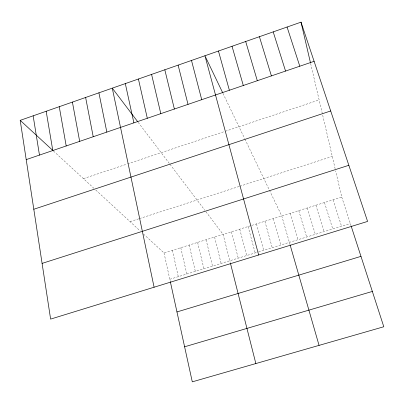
<?xml version="1.0" encoding="UTF-8"?>
<svg xmlns="http://www.w3.org/2000/svg" width="404" height="404" viewBox="0 0 404 404"><rect width="100%" height="100%" fill="white"/><g stroke="black" fill="none" stroke-linecap="round" stroke-linejoin="round"><path stroke-width="0.3" stroke-dasharray="2.02 1.52" d="M83.416 178.634L126.977 164.09M127.558 163.898L224.755 131.446M225.346 131.249L319.13 99.945M130.048 221.624L138.92 218.761M139.511 218.574L239.173 186.441M239.774 186.249L332.28 156.424M143.45 233.982L164.024 252.954L251.081 225.599M251.677 225.412L341.754 197.112L335.643 170.862M169.801 279.28L257.999 252.051M258.565 251.874L350.329 223.543M53.5 151.051L93.945 188.34M95.783 190.037L140.223 231.007M138.183 122.341L169.65 163.852M170.003 164.317L204.868 210.322M205.929 211.721L223.109 234.391L230.235 262.489M222.988 93.4L244.647 138.557M244.915 139.127L269.195 189.744M269.438 190.254L281.765 215.958L290.037 244.673M341.754 197.112L351.076 225.856M333.103 199.828L341.531 226.255M324.478 202.54L332.77 228.962M315.877 205.242L324.033 231.659M307.308 207.934L315.327 234.35M298.768 210.615L306.646 237.027M290.254 213.292L297.995 239.698M273.306 218.62L280.78 245.016M264.873 221.266L272.21 247.662M256.469 223.907L263.676 250.298M248.086 226.543L255.161 252.924M239.734 229.164L246.677 255.545M231.411 231.78L238.224 258.156M214.585 237.067L221.139 263.428M206.091 239.739L212.509 266.095M197.622 242.395L203.914 268.751M310.641 63.489L335.128 168.65M189.183 245.051L195.344 271.397M180.77 247.692L186.799 274.033M172.387 250.328L178.285 276.659M164.024 252.954L170.18 281.007"/><path stroke-width="0.61" d="M20.2 120.352L301.02 22.159L367.595 221.427L50.616 319.104L20.2 120.352L53.065 150.647M26.209 159.615L314.105 61.322M33.805 209.252L330.689 110.974M42.092 263.393L348.844 165.307M176.962 311.939L360.974 256.368M184.603 346.789L372.347 291.435M137.82 121.857L112.277 88.153L154.096 287.219M222.735 92.87L204.934 55.757L258.676 254.99M287.072 27.033L299.793 66.211M351.263 226.432L383.8 326.755L192.289 381.841L170.306 281.583M273.205 31.881L285.557 71.069M259.408 36.708L271.397 75.902M245.683 41.506L257.313 80.709M290.203 245.248L319.059 345.38M232.027 46.278L243.309 85.491M218.448 51.03L229.376 90.249M191.491 60.454L201.727 99.687M230.527 263.64L255.853 363.56M178.119 65.13L188.017 104.368M164.812 69.781L174.377 109.029M151.581 74.412L160.807 113.66M301.02 22.159L310.504 62.908M138.41 79.017L147.309 118.271M125.311 83.598L133.881 122.856M98.914 92.824L106.833 132.088M85.623 97.475L93.218 136.739M72.402 102.096L79.674 141.36M59.252 106.696L66.2 145.96M46.167 111.272L52.798 150.535M33.148 115.822L39.471 155.091"/></g></svg>
